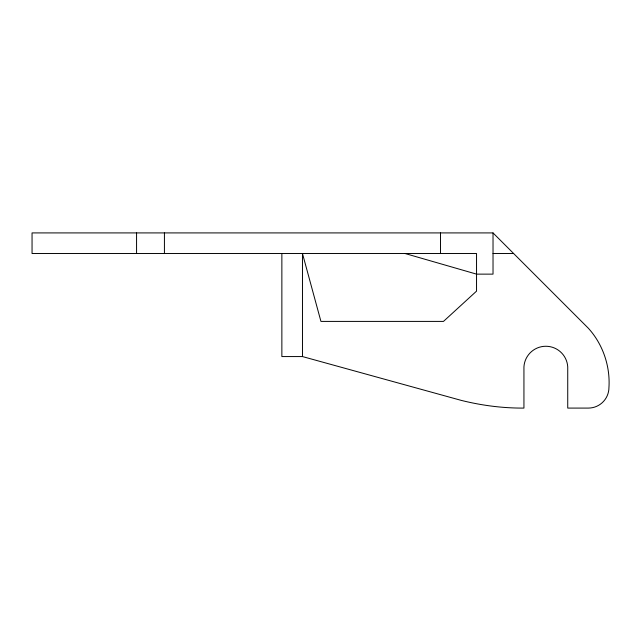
<?xml version="1.0" encoding="UTF-8"?>
<svg xmlns="http://www.w3.org/2000/svg" width="641" height="641" viewBox="0 0 641 641"><rect width="100%" height="100%" fill="white"/><g stroke="black" fill="none" stroke-linecap="round" stroke-linejoin="round"><path stroke-width="0.96" d="M493.025 232.915L32.05 232.915L32.05 253.524L476.543 253.524L476.543 291.134L443.484 321.405L320.933 321.405L302.472 253.524L302.472 356.564L461.159 400.361C481.655 405.481 502.8 408.245 523.937 408.085L523.937 366.868A21.938 21.938 0 0 1 545.836 346.26A21.938 21.938 0 0 1 567.734 366.868L567.734 408.085L588.342 408.085A20.608 20.608 0 0 0 608.95 387.476C610.304 366.035 602.812 344.129 588.342 328.232L493.025 232.915L493.025 274.132L476.543 274.132L405.104 253.524M493.025 253.524L513.633 253.524M302.472 356.564L281.864 356.564L281.864 253.524M440.519 232.915L440.519 253.524M164.425 232.915L164.425 253.524M136.565 232.915L136.565 253.524"/></g></svg>
